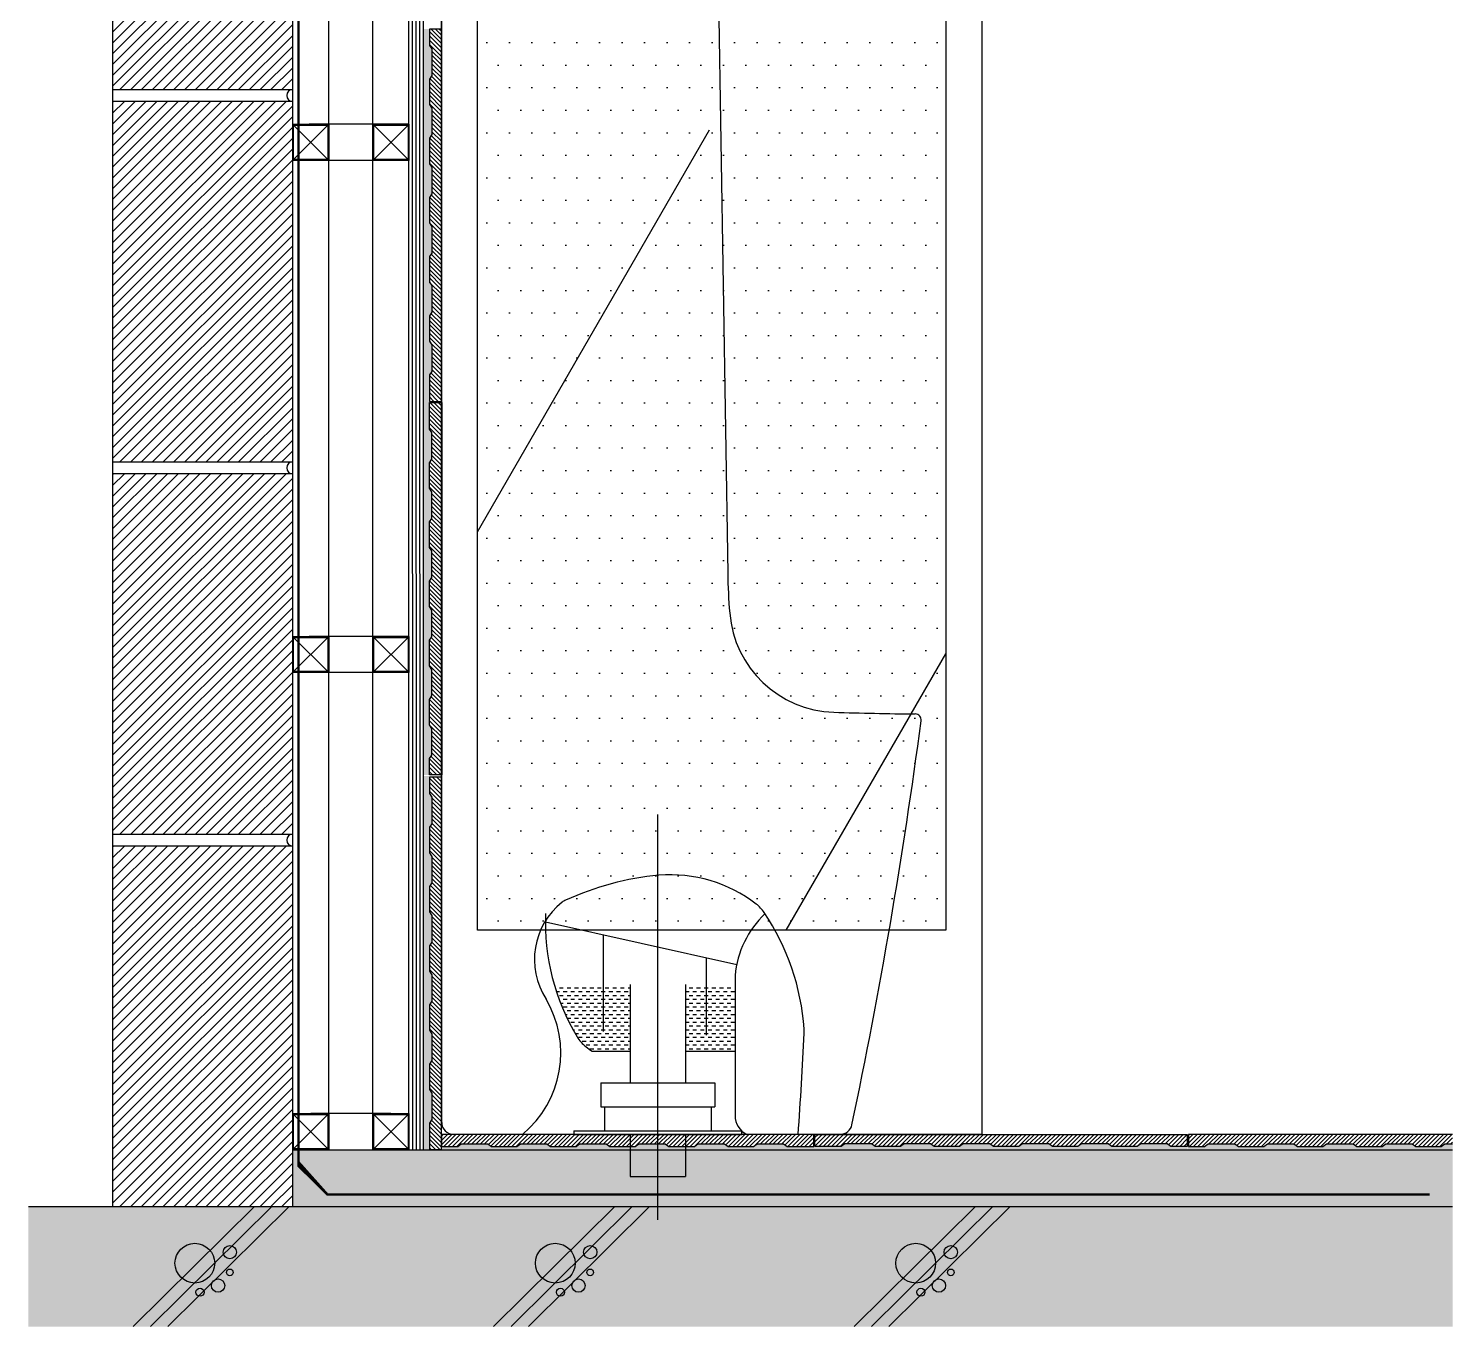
# Model space of a CAD drawing. Header units: millimetres. Extents: x -223175 to 287756, y -120611 to 352956.
# Drawn here: x 280930 to 282116, y 80055 to 81135 of the extents above; entities that cross this region are included whole.
import ezdxf
from ezdxf.lldxf.tags import DXFTag

# ---------------------------------------------------------------- set-up
doc = ezdxf.new("R2010")
doc.units = ezdxf.units.MM
doc.header["$LTSCALE"] = 50
doc.set_wipeout_variables(frame=1)
doc.linetypes.add('DASHED2', pattern=[0.375, 0.25, -0.125])
doc.linetypes.add('HID2', pattern=[1, 0.5, -0.5])
doc.layers.get('DEFPOINTS').update_dxf_attribs({"color": 108})
for name, color, linetype in [('(IN)E-TEXT', 7, 'Continuous'), ('+Detail-hat', 8, 'Continuous'), ('+Detail-line', 7, 'Continuous'), ('-KB_방수', 161, 'Continuous'), ('0-ceiling', 8, 'Continuous'), ('1', 1, 'CENTER'), ('10-HAT-EL', 253, 'Continuous'), ('CONC', 2, 'Continuous'), ('DE-5', 5, 'Continuous'), ('DE-HAT', 253, 'Continuous'), ('DT-6MM합판', 5, 'Continuous'), ('DT-W-PIPE', 1, 'HID2'), ('EL-HAT', 8, 'Continuous'), ('F-옵션가구', 6, 'Continuous'), ('HAT', 8, 'Continuous'), ('I-F-BATH', 6, 'Continuous'), ('I-HAT', 8, 'Continuous'), ('plus-타일hat', 251, 'Continuous')]:
    doc.layers.add(name, color=color, linetype=linetype)
doc.styles.get("Standard").update_dxf_attribs({"font": 'arial.ttf'})
tags = doc.linetypes.add('CENTER', pattern=[50.79999999999998, 31.75, -6.349999999999998, 6.349999999999998, -6.349999999999998]).pattern_tags.tags
tags[10:11] = [DXFTag(74, 4), DXFTag(75, 0), DXFTag(340, '0'), DXFTag(46, 1.0), DXFTag(50, 0.0), DXFTag(44, 0.0), DXFTag(45, 0.0)]
tags[8:9] = [DXFTag(74, 4), DXFTag(75, 0), DXFTag(340, '0'), DXFTag(46, 1.0), DXFTag(50, 0.0), DXFTag(44, 0.0), DXFTag(45, 0.0)]
tags[6:7] = [DXFTag(74, 4), DXFTag(75, 0), DXFTag(340, '0'), DXFTag(46, 1.0), DXFTag(50, 0.0), DXFTag(44, 0.0), DXFTag(45, 0.0)]
tags[4:5] = [DXFTag(74, 4), DXFTag(75, 0), DXFTag(340, '0'), DXFTag(46, 1.0), DXFTag(50, 0.0), DXFTag(44, 0.0), DXFTag(45, 0.0)]
doc.linetypes.add('X_LINE', pattern='A,0.5,-0.2,["X",Standard,S=0.1,R=0,X=-0.1,Y=-0.05],-0.25', length=0.95)
pattern_1 = [(127.5, (-0.01488577685086057, 0.03987977500946727), (-2.890235653519738, -0.09449003716441223), [0, -2.28, 0, -2.55, 0, -2.4375]), (97.50000000000001, (-0.01488577685086057, 0.03987977500946727), (-4.233219097844614, 2.654665057901589), [0, -1.229999999999998, 0, -2.054999999999997, 0, -0.7874999999999992]), (57.50000000000001, (-0.01488577685086057, -1.805120224991697), (-0.008488580305447413, 4.671212792627244), [0, -0.7499999999999991, 0, -2.699999999999997, 0, -3.524999999999997]), (47.50000000000001, (-0.01488577685086057, -1.805120224991697), (-1.316513347401373, 4.509189906858439), [0, -0.3749999999999996, 0, -1.769999999999998, 0, -2.024999999999997])]

# ---------------------------------------------------------------- blocks, each defined once
blk = doc.blocks.new('G$C2E011655')
at = {"layer": 'I-HAT'}
h = blk.add_hatch(dxfattribs=at)
h.set_pattern_fill('ANSI31', color=256, scale=2, angle=180, style=0)
h.set_pattern_definition([(225, (-40472.4652774836, -23691.86601923629), (4.490128060534576, -4.490128060534578), [])])
h.paths.add_polyline_path([(0, 1229.963979454362), (-150, 1229.963979454362), (-150, 929.9729845907714), (0, 929.9729845907714)])
h = blk.add_hatch(dxfattribs=at)
h.set_pattern_fill('ANSI31', color=256, scale=2, angle=180, style=0)
h.set_pattern_definition([(225, (-40472.4652774836, -24001.85701409989), (4.490128060534576, -4.490128060534578), [])])
h.paths.add_polyline_path([(0, 919.9729845907714), (-150, 919.9729845907714), (-150, 619.9819897271809), (0, 619.9819897271809)])
h = blk.add_hatch(dxfattribs=at)
h.set_pattern_fill('ANSI31', color=256, scale=2, angle=180, style=0)
h.set_pattern_definition([(225, (-40472.4652774836, -24311.84800896348), (4.490128060534576, -4.490128060534578), [])])
h.paths.add_polyline_path([(0, 609.9819897271809), (-150, 609.9819897271809), (-150, 309.9909948635905), (0, 309.9909948635905)])
h = blk.add_hatch(dxfattribs=at)
h.set_pattern_fill('ANSI31', color=256, scale=2, angle=180, style=0)
h.set_pattern_definition([(225, (-40472.4652774836, -24621.83900382707), (4.490128060534576, -4.490128060534578), [])])
h.paths.add_polyline_path([(0, 299.9909948635905), (-150, 299.9909948635905), (-150, 0), (0, 0)])
at = {"layer": '+Detail-line', "color": 252}
for points in [[(3.259629011154175e-09, 172.0804132081976, -0.001439631665141504), (3.259629011154175e-09, 172.0084314377018)], [(1.396983861923218e-09, 63.26257862139028, -0.001439631665141504), (1.396983861923218e-09, 63.19059685089451)]]:
    blk.add_lwpolyline(points, format="xyb", dxfattribs=at)
at = {"color": 3}
for points in [[(-150, 929.9729845907714), (0, 929.9729845907714), (0, 1229.963979454362), (-150, 1229.963979454362)], [(-150, 619.9819897271809), (0, 619.9819897271809), (0, 919.9729845907714), (-150, 919.9729845907714)], [(-150, 309.9909948635905), (0, 309.9909948635905), (0, 609.9819897271809), (-150, 609.9819897271809)], [(-150, 0), (0, 0), (0, 299.9909948635905), (-150, 299.9909948635905)]]:
    blk.add_lwpolyline(points, close=True, dxfattribs=at)
at = {"layer": 'DEFPOINTS'}
blk.add_lwpolyline([(-150, -3.92901711165905e-10), (2.328306436538696e-10, -3.92901711165905e-10), (2.328306436538696e-10, 3089.909948635905), (-150, 3089.909948635905)], close=True, dxfattribs=at)
at = {"layer": 'plus-타일hat', "color": 8}
for centre in [(0, 924.9729845907714), (0, 614.9819897271809), (0, 304.9909948635905)]:
    blk.add_arc(centre, 5, 90, 270, dxfattribs=at)
blk = doc.blocks.new('G$CFCE55A33')
at = {"layer": 'I-F-BATH', "color": 252}
blk.add_line((154.8702654177905, -38.83080862238421), (200.8702654177905, -38.83080862238421), dxfattribs=at)
at = {"color": 252}
blk.add_wipeout([(-2.129734582235315, 6.169191377619313), (-2.129734582235315, 1013.1691913776195), (-2.129734582235315, 1013.1691913776195), (-2.123814767520088, 1013.3575629362073), (-2.1060786861787193, 1013.5451910783123), (-2.07659633442141, 1013.7313353213766), (-2.0354840656212048, 1013.915261039114), (-1.9829041311207902, 1014.0962423607442), (-1.9190640399000785, 1014.2735650356734), (-1.8442157396333698, 1014.4465292523147), (-1.7586546223669046, 1014.6144523999245), (-1.6627183587413725, 1014.7766717625562), (-1.5567855653601157, 1014.932547134497), (-1.4412743105626618, 1015.0814633468655), (-1.3166404644995282, 1015.2228326954056), (-1.183375900021403, 1015.3560972598838), (-1.042006551481336, 1015.4807311059468), (-0.8930903391126606, 1015.5962423607442), (-0.7372149671722639, 1015.7021751541255), (-0.5749956045404758, 1015.7981114177511), (-0.4070724569305497, 1015.8836725350176), (-0.23410824028930222, 1015.9585208352843), (-0.05678556536012991, 1016.022360926505), (0.12419575627009749, 1016.0749408610053), (0.30812147400747847, 1016.1160531298054), (0.49426571707175526, 1016.1455354815629), (0.6818938591767392, 1016.163271562904), (0.8702654177646565, 1016.1691913776193), (187.87026541776464, 1016.1691913776193), (187.87026541776464, 1016.1691913776193), (190.3818861989372, 1016.0902605147502), (192.88359476033685, 1015.8537794301986), (195.3655180011936, 1015.4606814067669), (197.8178609043589, 1014.9125178227647), (200.23094519276248, 1014.2114520294255), (202.59524752515182, 1013.3602508131495), (204.90143708036754, 1012.3622734762602), (207.14041238183336, 1011.2214585793739), (209.30333721692455, 1009.9423083977), (211.38167550946355, 1008.5298711526174), (213.36722500771225, 1006.9897210886508), (215.25214965491216, 1005.3279364744761), (217.02901051462118, 1003.551075614767), (218.6907951287963, 1001.666150967567), (220.23094519276253, 999.6806014693183), (221.64338243784528, 997.6022631767793), (222.9225326195193, 995.4393383416881), (224.06334751640543, 993.2003630402222), (225.0613248532947, 990.8941734850067), (225.9125260695708, 988.5298711526171), (226.61359186290986, 986.1167868642136), (227.16175544691225, 983.6644439610483), (227.5548534703438, 981.1825207201915), (227.79133455489546, 978.6808121587918), (227.8702654177647, 976.1691913776193), (237.7101239764898, 430.2086986321111), (237.7101239764898, 430.20869863211124), (238.3576722593952, 424.5487286205964), (239.36201309716847, 418.941066113676), (240.71912235902295, 413.40817954685315), (242.42356246345616, 407.97223774801614), (244.4685041652147, 402.6550211127503), (246.84575391829333, 397.4778343359933), (249.54578670532766, 392.4614210497018), (252.5577842018452, 387.6258807085494), (255.86967812245922, 382.9905880566728), (259.4681985753285, 378.57411549814583), (263.33892723113985, 374.39415868221806), (267.4663550935786, 370.4674656014814), (271.8339446398165, 366.80976948704904), (276.424196082036, 363.4357257696172), (281.21871748449826, 360.3588533589909), (286.19829845521417, 357.5914804773529), (291.34298711695584, 355.14469526330413), (296.63217004920483, 353.0283013445958), (302.04465488073157, 351.25077855755956), (307.55875520187806, 349.81924897062333), (313.1523774563234, 348.7394483480482), (318.8031094641805, 348.01570316822256), (324.48831022173175, 347.65091328859535), (392.22428640190975, 346.2194254158102), (392.22428640190975, 346.2194254158102), (392.5362100136844, 346.2031733496964), (392.8465326150809, 346.16767190890744), (393.15406743569395, 346.11305686202445), (393.45763836646154, 346.0395370740189), (393.7560844574728, 345.94739370748835), (394.0482643578023, 345.83697914740185), (394.33306068039127, 345.7087156534715), (394.609384275286, 345.56309374529826), (394.8761783948848, 345.40067032647266), (395.13242273527203, 345.2220665548016), (395.3771373381774, 345.0279654668078), (395.60938633864254, 344.81910936558404), (395.8282815440606, 344.596296981995), (396.032985830901, 344.3603804200824), (396.2227163461319, 344.11226189835213), (396.39674750109367, 343.8528902994092), (396.55441374637604, 343.5832575411357), (396.69511211708743, 343.30439478328753), (396.8183045387797, 343.01736848401663), (396.9235198852138, 342.7232763214039), (397.0103557800921, 342.4232429955945), (397.07848013587204, 342.11841592759515), (397.12763242377184, 341.8099608711773), (397.15762467011405, 341.49905745467163), (397.168342175195, 341.18689466970136), (397.1597439519329, 340.8746663241076), (397.1318628826153, 340.5635664764553), (339.53666452213884, 4.127747600430098), (339.53666452213884, 4.127747600430098), (339.41726306658046, 3.5411145582498875), (339.26145935474267, 2.963083212088918), (339.06986161789587, 2.395910098302352), (338.84321782111437, 1.84180936454743), (338.5824127433476, 1.302944126127045), (338.2884645233926, 0.7814180215527813), (337.9625206852537, 0.2792670002987734), (337.6058536584027, -0.20154862520064398), (337.2198558104304, -0.6591518322782122), (336.806034011479, -1.091756215612122), (336.3660037516777, -1.4976729610496022), (335.90148283454215, -1.8753174384492013), (335.414284670961, -2.223215387811308), (334.9063111999482, -2.5400086745367503), (334.3795454637942, -2.8244605913542387), (333.8360438666062, -3.0754606862170704), (333.27792814645477, -3.292029097318334), (332.70737709246845, -3.4733203783061413), (332.1266180392101, -3.618626798761852), (331.5379181715411, -3.7273811070605802), (330.94357567391523, -3.799158744824979), (330.34591075865734, -3.833679504328643), (329.7472566082466, -3.8308086223808004), (7.870265417764685, -3.8308086223808004), (7.870265417764685, -3.8308086223808004), (7.242360222471575, -3.8110759066634614), (6.616933082121605, -3.751955635525576), (5.996452271907415, -3.653681129667632), (5.383366546116136, -3.516640233666976), (4.780095474015255, -3.3413737853321095), (4.189019890917905, -3.1285734812631176), (3.6124725021139454, -2.879079147040841), (3.052728676747577, -2.5938754228193375), (2.5119974679746946, -2.274087877400916), (1.9924128948399016, -1.920978566130259), (1.4960255202777688, -1.5359410501386037), (1.0247943584778056, -1.1204948965948915), (0.5805791435505796, -0.6762796816676655), (0.16513299000686743, -0.2050485198676597), (-0.21990452598481625, 0.29133885469445886), (-0.5730138372554308, 0.8109234278292661), (-0.8928013826738805, 1.3516546366021203), (-1.178005106895526, 1.911398461968588), (-1.4274994411178454, 2.487945850772576), (-1.6402997451868515, 3.079021433869798), (-1.8155661935216614, 3.682292505970736), (-1.9526070895222034, 4.295378231762129), (-2.0508815953800763, 4.915859041976319), (-2.1100018665180187, 5.5412861823260755)], dxfattribs=at)
at = {"layer": 'I-F-BATH'}
h = blk.add_hatch(dxfattribs=at)
h.set_pattern_fill('DASH', color=252, angle=180, style=0)
h.set_pattern_definition([(0, (-284926.9414528812, -81359.7758748536), (3.175, 3.175), [3.175, -3.175])])
h.paths.add_polyline_path([(154.8702654177905, 120.9135704595537), (154.8702654177905, 65.45487161469646), (123.2620519745979, 65.45487161469646, -0.03847609939429905), (118.0633485126891, 69.10015330396709, -0.0936329633671194), (110.6339033130207, 77.39865761538385, -0.06523805785712113), (91.55592961929506, 120.9135704595537)])
h.paths.add_polyline_path([(200.8702654177905, 120.9135704595537), (242.1921517702867, 120.9135704595537), (242.1921517702867, 65.45487161469646), (200.8702654177905, 65.45487161469646)])
for p, q in [((-2.129734582209494, 979.1691913776158), (-2.129734582209494, 1013.169191377616)), ((154.8702654177905, 1016.169191377616), (0.870265417790506, 1016.169191377616)), ((157.8702654177905, 1013.169191377616), (157.8702654177905, 981.1691913776158)), ((187.8702654177905, 1016.169191377616), (160.8702654177905, 1016.169191377616)), ((-2.129734582209494, 6.169191377615789), (-2.129734582209494, 973.1691913776158)), ((152.8702654177905, 976.1691913776158), (0.870265417790506, 976.1691913776158)), ((227.8702654177905, 976.1691913776158), (236.0835637805867, 463.2856028086098)), ((84.29233342845691, 173.231352112809), (243.5848539044964, 137.7284700759919)), ((132.5782626750297, 81.92172611676506), (132.5782626750297, 162.469455415121)), ((218.3704506466747, 78.75499947584467), (218.3704506466747, 143.348219087522)), ((154.8702654177905, 120.9135704595537), (154.8702654177905, 39.16919137761579)), ((200.8702654177905, 120.9135704595537), (200.8702654177905, 39.16919137761579)), ((123.2620519745979, 65.45487161469646), (154.8702654177905, 65.45487161469646)), ((200.8702654177905, 65.45487161469646), (242.1921517701703, 65.45487161469646)), ((130.3702654177905, 39.16919137761579), (130.3702654177905, 19.16919137761579)), ((130.3702654177905, 39.16919137761579), (225.3702654177905, 39.16919137761579)), ((225.3702654177905, 39.16919137761579), (225.3702654177905, 19.16919137761579)), ((130.3702654177905, 19.16919137761579), (225.3702654177905, 19.16919137761579)), ((133.3702654177905, 19.16919137761579), (133.3702654177905, -0.830808622384211)), ((222.3702654177905, 19.16919137761579), (222.3702654177905, -0.830808622384211)), ((329.7472566082724, -3.830808622384211), (7.870265417790506, -3.830808622384211)), ((107.8702654177905, -0.830808622384211), (247.8702654177905, -0.830808622384211)), ((107.8702654177905, -0.830808622384211), (107.8702654177905, -3.830808622384211)), ((107.8702654177905, -3.830808622384211), (247.8702654177905, -3.830808622384211)), ((247.8702654177905, -3.830808622384211), (247.8702654177905, -0.830808622384211))]:
    blk.add_line(p, q, dxfattribs=at)
at = {"layer": 'I-F-BATH', "color": 1}
blk.add_line((177.8702654177905, -75.06128017720766), (177.8702654177905, 262.3935758254665), dxfattribs=at)
at = {"layer": 'I-F-BATH', "color": 252}
for p, q in [((154.8702654177905, -3.830808622384211), (154.8702654177905, -38.83080862238421)), ((200.8702654177905, -3.830808622384211), (200.8702654177905, -38.83080862238421))]:
    blk.add_line(p, q, dxfattribs=at)
at = {"layer": 'I-F-BATH'}
blk.add_lwpolyline([(267.0745107168914, 179.8679040750721, 0.1823837032639835), (242.1921517702867, 128.3695247705618), (242.1921517702867, 11.83510066106101, 0.2866283906491472), (251.976589115744, -3.830808622384211)], format="xyb", dxfattribs=at)
at = {"layer": 'I-F-BATH', "color": 252}
for radius in [10.12466086893619, 6.5]:
    blk.add_circle((67.8702654177905, 946.1691913776158), radius, dxfattribs=at)
at = {"layer": 'I-F-BATH'}
for centre, radius, start, end in [((0.870265417790506, 1013.169191377616), 3, 90, 180), ((154.8702654177905, 1013.169191377616), 3, 0, 90), ((160.8702654177905, 1013.169191377616), 3, 90, 180), ((187.8702654177905, 976.1691913776158), 40, 0, 90), ((0.870265417790506, 979.1691913776158), 3, 180, 270), ((0.870265417790506, 973.1691913776158), 3, 90, 180), ((152.8702654177905, 981.1691913776158), 5, 270, 0), ((736.0194643631694, 471.2915573863138), 500, 180.9174540224388, 184.713062154887), ((327.405805245915, 437.6036132079607), 90, 184.7130621548935, 268.1423395352861), ((421.7381443596096, 3346.074243934272), 3000, 268.1423395352803, 269.4363177410156), ((392.1750966386753, 341.2196673849248), 5, 352.4598923490572, 89.4363177410474), ((-4062.27776615374, 930.8320143188175), 4498.305356471549, 348.1107739022088, 352.4598923490122), ((201.3802015919355, -27.38216806782293), 240.412272668345, 95.38178130856548, 114.652728344471), ((187.8259763375972, 94.04770467829076), 118.2651492626724, 52.51849239822946, 94.36174778461978), ((113.6135876748594, 163.8515788781515), 30, 114.6527283442937, 121.074858176105), ((136.067501411133, 141.8348452132195), 60.95680264440217, 128.4905582726331, 212.7709361830797), ((267.1395329499501, 171.9540267118136), 182.851661006972, 177.4870103477593, 211.1389414667004), ((241.5357909952872, 164.0904943414207), 30, 33.93203367074862, 52.51849239828393), ((101.8010356370942, 70.07919122476596), 198.4159344263863, 4.017415952597191, 33.93203367065628), ((8.993113697564695, 64.01655054540606), 88.0779504884995, 309.6182314584215, 30.5910559609749), ((269.8031385301729, 81.87836035632063), 30, 357.2297225221456, 4.017415952576217), ((136.3113779569394, 92.91211293358356), 30, 211.1389414666824, 232.5356522214342), ((-3668.141994978243, 272.4283418671985), 3972.552621078971, 356.0098968364849, 357.2297225221618), ((144.3130002668477, 101.0062903939688), 41.31641079789369, 230.5553624928661, 239.369087327434), ((7.870265417790506, 6.169191377615789), 10, 180, 270), ((329.7472566082724, 6.169191377615789), 10, 270, 348.2205836741232)]:
    blk.add_arc(centre, radius, start, end, dxfattribs=at)
blk = doc.blocks.new('G$CBD8CA2D6')
at = {"layer": 'EL-HAT'}
h = blk.add_hatch(dxfattribs=at)
h.set_pattern_fill('AR-RROOF', color=251, scale=30, angle=120, style=0)
h.set_pattern_definition([(59.99999999999999, (46772.90750446863, -13082.55605970326), (178.2886423162581, 1832.804986904233), [11430, -1524, 3810, -761.9999999999999]), (59.99999999999999, (46949.68182562653, -12014.3739539839), (-1258.682105719377, -153.181357683742), [2286, -251.46, 4571.999999999999, -571.4999999999998]), (59.99999999999999, (46402.48285043734, -12428.75038086137), (1539.059390351893, 3686.809059955461), [6096, -1066.8, 3048, -761.9999999999999])])
h.paths.add_polyline_path([(30, 1150), (30, 170), (420, 170), (420, 1150)])
h = blk.add_hatch(dxfattribs=at)
h.set_pattern_fill('DOTS', color=251, scale=300, style=0)
h.set_pattern_definition([(0, (-282181.6913047092, -80351.43797917396), (9.375, 18.75), [0, -18.75])])
h.paths.add_polyline_path([(30, 1150), (30, 170), (420, 170), (420, 1150)])
at = {"layer": 'EL-HAT', "color": 5}
blk.add_lwpolyline([(0, 1180), (450, 1180), (450, 0), (0, 0), (0, 1180)], dxfattribs=at)
blk.add_lwpolyline([(30, 1150), (420, 1150), (420, 170), (30, 170)], close=True, dxfattribs=at)

msp = doc.modelspace()

# ---------------------------------------------------------------- hatches: boundary and pattern name
at = {"layer": '+Detail-hat'}
h = msp.add_hatch(dxfattribs=at)
h.set_pattern_fill('AR-SAND', color=256, scale=1.5, angle=90.00000000000001, style=0)
h.set_pattern_definition(pattern_1)
h.paths.add_polyline_path([(281264.1725875542, 81043.94274143253), (281264.1725875542, 81022.7771154403), (281266.1725875542, 81019.77824895976), (281266.1725875542, 80997.67210622069), (281264.1725875542, 80994.67323974015), (281264.1725875542, 80973.50761374792), (281266.1725875542, 80970.50874726738), (281266.1725875542, 80948.40260452831), (281264.1725875542, 80945.40373804777), (281264.1725875542, 80924.23811205554), (281266.1725875542, 80921.239245575), (281266.1725875542, 80899.13310283593), (281264.1725875542, 80896.13423635538), (281264.1725875542, 80874.96861036315), (281266.1725875542, 80871.96974388261), (281266.1725875542, 80849.86360114354), (281264.1725875542, 80846.864734663), (281264.1725875542, 80823.88958793636), (281258.9586483535, 80823.88958703565), (281258.9586483535, 81134.85039569602), (281264.1725875542, 81134.85039659672), (281264.1725875542, 81121.31611882483), (281266.1725875542, 81118.31725234429), (281266.1725875542, 81096.21110960546), (281264.1725875542, 81093.21224312492), (281264.1725875542, 81072.04661713268), (281266.1725875542, 81069.04775065214), (281266.1725875542, 81046.94160791308)])
h = msp.add_hatch(dxfattribs=at)
h.set_pattern_fill('AR-SAND', color=256, scale=1.5, angle=90.00000000000001, style=0)
h.set_pattern_definition(pattern_1)
h.paths.add_polyline_path([(281264.1725875542, 80604.75805173554), (281264.1725875542, 80625.92367772777), (281266.1725875542, 80628.92254420831), (281266.1725875542, 80651.02868694738), (281264.1725875542, 80654.02755342792), (281264.1725875542, 80675.19317942015), (281266.1725875542, 80678.1920459007), (281266.1725875542, 80700.29818863976), (281264.1725875542, 80703.2970551203), (281264.1725875542, 80724.46268111253), (281266.1725875542, 80727.46154759308), (281266.1725875542, 80749.56769033214), (281264.1725875542, 80752.56655681269), (281264.1725875542, 80773.73218280492), (281266.1725875542, 80776.73104928546), (281266.1725875542, 80798.83719202453), (281264.1725875542, 80801.83605850507), (281264.1725875542, 80824.81120523172), (281258.9586483535, 80824.81120613242), (281258.9586483535, 80513.85039747205), (281264.1725875542, 80513.85039657135), (281264.1725875542, 80527.38467434324), (281266.1725875542, 80530.38354082378), (281266.1725875542, 80552.48968356261), (281264.1725875542, 80555.48855004316), (281264.1725875542, 80576.65417603539), (281266.1725875542, 80579.65304251593), (281266.1725875542, 80601.759185255)])
h = msp.add_hatch(dxfattribs=at)
h.set_pattern_fill('AR-SAND', color=256, scale=1.5, angle=90.00000000000001, style=0)
h.set_pattern_definition(pattern_1)
h.paths.add_polyline_path([(281264.1725875542, 80420.94274140715), (281264.1725875542, 80399.77711541492), (281266.1725875542, 80396.77824893438), (281266.1725875542, 80374.67210619531), (281264.1725875542, 80371.67323971477), (281264.1725875542, 80350.50761372254), (281266.1725875542, 80347.508747242), (281266.1725875542, 80325.40260450293), (281264.1725875542, 80322.40373802239), (281264.1725875542, 80301.23811203016), (281266.1725875542, 80298.23924554962), (281266.1725875542, 80276.13310281055), (281264.1725875542, 80273.13423633), (281264.1725875542, 80251.96861033778), (281266.1725875542, 80248.96974385723), (281266.1725875542, 80226.86360111817), (281264.1725875542, 80223.86473463762), (281264.0378413972, 80201.84062593298), (281258.8911614924, 80201.84062680908), (281259.0259076494, 80512.81782811336), (281264.1725875542, 80512.81782723726), (281264.1725875542, 80498.31611879946), (281266.1725875542, 80495.31725231891), (281266.1725875542, 80473.21110958008), (281264.1725875542, 80470.21224309954), (281264.1725875542, 80449.0466171073), (281266.1725875542, 80446.04775062676), (281266.1725875542, 80423.9416078877)])
h = msp.add_hatch(dxfattribs=at)
h.set_pattern_fill('AR-SAND', color=256, scale=1.5, angle=90.00000000000001, style=0)
h.set_pattern_definition(pattern_1)
h.paths.add_polyline_path([(281895.2051569133, 80201.81763240996), (281895.2051569133, 80204.56966685347), (281909.7068653511, 80204.56966685347), (281912.7057318317, 80206.56966685347), (281934.8118745705, 80206.56966685347), (281937.810741051, 80204.56966685347), (281958.9763670433, 80204.56966685347), (281961.9752335238, 80206.56966685347), (281984.0813762629, 80206.56966685347), (281987.0802427434, 80204.56966685347), (282008.2458687357, 80204.56966685347), (282011.2447352162, 80206.56966685347), (282033.3508779553, 80206.56966685347), (282036.3497444358, 80204.56966685347), (282057.515370428, 80204.56966685347), (282060.5142369086, 80206.56966685347), (282082.6203796476, 80206.56966685347), (282085.6192461282, 80204.56966685347), (282106.7848721204, 80204.56966685347), (282109.783738601, 80206.56966685347), (282116.1460467169, 80206.56966685347), (282116.1460467169, 80201.81763240996)])
at = {"layer": 'DE-HAT'}
h = msp.add_hatch(dxfattribs=at)
h.set_pattern_fill('ANSI31', color=256, scale=20, angle=7.016709298534877e-15, style=0)
h.set_pattern_definition([(44.99999999999994, (278587.1778873553, 83831.45084551413), (-1.767766952966368, 1.76776695296637), [])])
h.paths.add_polyline_path([(281896.1725875792, 80204.56966685347), (281909.7068653511, 80204.56966685347), (281912.7057318317, 80206.56966685347), (281934.8118745705, 80206.56966685347), (281937.810741051, 80204.56966685347), (281958.9763670433, 80204.56966685347), (281961.9752335238, 80206.56966685347), (281984.0813762629, 80206.56966685347), (281987.0802427434, 80204.56966685347), (282008.2458687357, 80204.56966685347), (282011.2447352162, 80206.56966685347), (282033.3508779553, 80206.56966685347), (282036.3497444358, 80204.56966685347), (282057.515370428, 80204.56966685347), (282060.5142369086, 80206.56966685347), (282082.6203796476, 80206.56966685347), (282085.6192461282, 80204.56966685347), (282106.7848721204, 80204.56966685347), (282109.783738601, 80206.56966685347), (282116.1460467169, 80206.56966685347), (282116.1460467169, 80214.56966685347), (281896.1725875792, 80214.56966685347)])

# ---------------------------------------------------------------- linework, layer by layer
at = {"layer": '+Detail-line', "color": 4}
msp.add_lwpolyline([(282116.1460467169, 80214.56966685347), (281896.1725875792, 80214.56966685347), (281896.1725875792, 80204.56966685347), (281909.7068653511, 80204.56966685347), (281912.7057318317, 80206.56966685347), (281934.8118745705, 80206.56966685347), (281937.810741051, 80204.56966685347), (281958.9763670433, 80204.56966685347), (281961.9752335238, 80206.56966685347), (281984.0813762629, 80206.56966685347), (281987.0802427434, 80204.56966685347), (282008.2458687357, 80204.56966685347), (282011.2447352162, 80206.56966685347), (282033.3508779553, 80206.56966685347), (282036.3497444358, 80204.56966685347), (282057.515370428, 80204.56966685347), (282060.5142369086, 80206.56966685347), (282082.6203796476, 80206.56966685347), (282085.6192461282, 80204.56966685347), (282106.7848721204, 80204.56966685347), (282109.783738601, 80206.56966685347), (282116.1460467169, 80206.56966685347)], dxfattribs=at)
at = {"layer": '1', "color": 8}
for p, q in [((281017.5032259625, 80054.56882735895), (281118.5011226753, 80154.36872153223)), ((281031.9655756763, 80054.56882735895), (281132.963472389, 80154.36872153223)), ((281046.4279253891, 80054.56882735895), (281147.4258221028, 80154.36872153223))]:
    msp.add_line(p, q, dxfattribs=at)
for centre, radius in [((281068.8523704879, 80107.32315466083), 16.5542181675677), ((281097.9755307244, 80116.51594655619), 5.518072722520103), ((281369.0060118668, 80107.32315466081), 16.5542181675677), ((281398.1291721034, 80116.51594655617), 5.518072722520103), ((281669.1596532458, 80107.32315466081), 16.5542181675677), ((281698.2828134823, 80116.51594655617), 5.518072722520103), ((281088.1656128279, 80088.6311292379), 5.518072722523799), ((281097.9755307244, 80099.66249212119), 2.757832840394166), ((281388.3192542068, 80088.6311292379), 5.518072722523799), ((281398.1291721034, 80099.66249212118), 2.757832840394166), ((281688.4728955858, 80088.6311292379), 5.518072722523799), ((281698.2828134823, 80099.66249212118), 2.757832840394166), ((281073.1442156615, 80083.11546355739), 3.372137946812998), ((281373.2978570404, 80083.11546355738), 3.372137946812998), ((281673.4514984194, 80083.11546355738), 3.372137946812998)]:
    msp.add_circle(centre, radius, dxfattribs=at)
at = {"layer": 'DE-5', "linetype": 'Continuous', "ltscale": 0.3}
for p, q in [((281151.1096070345, 81026.36587078295), (281179.5092233929, 81054.76587078294)), ((281179.5092233929, 81026.36587078295), (281151.1096070345, 81054.76587078294)), ((281247.1729306984, 81055.56587078291), (281164.1725881605, 81055.56587078302)), ((281217.9730461418, 81026.36587078295), (281246.3726625001, 81054.76587078294)), ((281246.3726625001, 81026.36587078295), (281217.9730461418, 81054.76587078294)), ((281247.1729193423, 81025.56587078291), (281164.1725881594, 81025.56587078304)), ((281151.1096070345, 80599.9821717552), (281179.5092233929, 80628.38217175519)), ((281179.5092233929, 80599.9821717552), (281151.1096070345, 80628.38217175519)), ((281247.1729306984, 80629.18217175516), (281164.1725881605, 80629.18217175527)), ((281217.9730461418, 80599.9821717552), (281246.3726625001, 80628.38217175519)), ((281246.3726625001, 80599.9821717552), (281217.9730461418, 80628.38217175519)), ((281247.1729193423, 80599.18217175516), (281164.1725881594, 80599.1821717553)), ((281151.1096070348, 80202.61763240983), (281179.5092233931, 80231.01763240983)), ((281179.5092233931, 80202.61763240983), (281151.1096070348, 80231.01763240983)), ((281217.9730461418, 80202.61763240983), (281246.3726625001, 80231.01763240983)), ((281246.3726625001, 80202.61763240983), (281217.9730461418, 80231.01763240983))]:
    msp.add_line(p, q, dxfattribs=at)
for points in [[(281247.1726021305, 80201.81763240983), (281247.1730461417, 81382.64141934439), (281164.1725895168, 81382.64142426499)], [(281180.309223393, 80201.81763240983), (281180.309223393, 81352.64141752462), (281150.3096070347, 81352.64141932935)], [(281217.1730461417, 80201.81763240983), (281217.1730461417, 81352.64141752462), (281164.1717652713, 81352.64142071309)], [(281232.1728543209, 80231.81763240983), (281165.3094152139, 80231.81763240983)]]:
    msp.add_lwpolyline(points, dxfattribs=at)
at = {"layer": 'DT-6MM합판', "color": 8, "linetype": 'Continuous', "ltscale": 0.3}
for p, q in [((281250.3400728289, 80201.81763240983), (281250.1747154301, 81382.64184235861)), ((281253.3400728583, 80201.81763240983), (281253.1747154003, 81382.64226537281)), ((281256.3400728877, 80201.81763240983), (281256.1747153704, 81382.64268838702))]:
    msp.add_line(p, q, dxfattribs=at)
at = {"layer": 'DT-6MM합판', "linetype": 'Continuous', "ltscale": 0.3}
for points in [[(281259.1725871175, 80201.81763240983), (281259.1730235224, 81394.6414193444), (281150.3096070347, 81394.54233216128)], [(281247.1570560441, 80204.56966685333), (281247.1747154599, 81382.64141934442), (281164.1941252765, 81382.64141934452)]]:
    msp.add_lwpolyline(points, dxfattribs=at)
at = {"layer": 'DT-W-PIPE', "color": 4, "linetype": 'Continuous', "ltscale": 0.3}
for points in [[(281150.3096070345, 81055.56587078294), (281180.3092233928, 81055.56587078294), (281180.3092233928, 81025.56587078294), (281150.3096070345, 81025.56587078294)], [(281151.1096070345, 81054.76587078294), (281179.5092233929, 81054.76587078294), (281179.5092233929, 81026.36587078295), (281151.1096070345, 81026.36587078295)], [(281217.1730461417, 81055.56587078294), (281247.1726625001, 81055.56587078294), (281247.1726625001, 81025.56587078294), (281217.1730461417, 81025.56587078294)], [(281217.9730461418, 81054.76587078294), (281246.3726625001, 81054.76587078294), (281246.3726625001, 81026.36587078295), (281217.9730461418, 81026.36587078295)], [(281150.3096070345, 80629.1821717552), (281180.3092233928, 80629.1821717552), (281180.3092233928, 80599.1821717552), (281150.3096070345, 80599.1821717552)], [(281151.1096070345, 80628.38217175519), (281179.5092233929, 80628.38217175519), (281179.5092233929, 80599.9821717552), (281151.1096070345, 80599.9821717552)], [(281217.1730461417, 80629.1821717552), (281247.1726625001, 80629.1821717552), (281247.1726625001, 80599.1821717552), (281217.1730461417, 80599.1821717552)], [(281217.9730461418, 80628.38217175519), (281246.3726625001, 80628.38217175519), (281246.3726625001, 80599.9821717552), (281217.9730461418, 80599.9821717552)], [(281150.3096070347, 80231.81763240983), (281180.309223393, 80231.81763240983), (281180.309223393, 80201.81763240983), (281150.3096070347, 80201.81763240983)], [(281151.1096070348, 80231.01763240983), (281179.5092233931, 80231.01763240983), (281179.5092233931, 80202.61763240983), (281151.1096070348, 80202.61763240983)], [(281217.1730461417, 80231.81763240983), (281247.1726625001, 80231.81763240983), (281247.1726625001, 80201.81763240983), (281217.1730461417, 80201.81763240983)], [(281217.9730461418, 80231.01763240983), (281246.3726625001, 80231.01763240983), (281246.3726625001, 80202.61763240983), (281217.9730461418, 80202.61763240983)]]:
    msp.add_lwpolyline(points, close=True, dxfattribs=at)

# ---------------------------------------------------------------- block references
at = {"color": 0}
msp.add_blockref('G$CFCE55A33', (281276.516431578, 80218.40047547546), dxfattribs=at)
at = {"layer": '0-ceiling', "color": 0}
msp.add_blockref('G$C2E011655', (281150.3096070345, 80154.57835270691), dxfattribs=at)

# ---------------------------------------------------------------- next in the draw order: hatches: boundary and pattern name
at = {"layer": '+Detail-hat'}
h = msp.add_hatch(dxfattribs=at)
h.set_pattern_fill('AR-SAND', color=256, scale=1.5, angle=90.00000000000001, style=0)
h.set_pattern_definition(pattern_1)
h.paths.add_polyline_path([(281274.1725875539, 80204.56966685347), (281287.7068653257, 80204.56966685347), (281290.7057318063, 80206.56966685347), (281312.8118745454, 80206.56966685347), (281315.8107410259, 80204.56966685347), (281336.9763670181, 80204.56966685347), (281339.9752334987, 80206.56966685347), (281362.0813762377, 80206.56966685347), (281365.0802427183, 80204.56966685347), (281386.2458687105, 80204.56966685347), (281389.2447351911, 80206.56966685347), (281411.3508779301, 80206.56966685347), (281414.3497444107, 80204.56966685347), (281435.5153704029, 80204.56966685347), (281438.5142368834, 80206.56966685347), (281460.6203796225, 80206.56966685347), (281463.619246103, 80204.56966685347), (281484.7848720953, 80204.56966685347), (281487.7837385758, 80206.56966685347), (281509.8898813149, 80206.56966685347), (281512.8887477954, 80204.56966685347), (281534.0543737877, 80204.56966685347), (281537.0532402682, 80206.56966685347), (281559.159383007, 80206.56966685347), (281562.1582494876, 80204.56966685347), (281584.1725875665, 80204.56966685347), (281584.1725875665, 80201.81763240996), (281274.1725875539, 80201.81763240996)])
h = msp.add_hatch(dxfattribs=at)
h.set_pattern_fill('AR-SAND', color=256, scale=1.5, angle=90.00000000000001, style=0)
h.set_pattern_definition(pattern_1)
h.paths.add_polyline_path([(281804.264932415, 80204.56966685347), (281783.0993064228, 80204.56966685347), (281780.1004399423, 80206.56966685347), (281757.9942972032, 80206.56966685347), (281754.9954307227, 80204.56966685347), (281733.8298047304, 80204.56966685347), (281730.8309382499, 80206.56966685347), (281708.7247955108, 80206.56966685347), (281705.7259290303, 80204.56966685347), (281684.560303038, 80204.56966685347), (281681.5614365575, 80206.56966685347), (281659.4552938184, 80206.56966685347), (281656.4564273379, 80204.56966685347), (281635.2908013457, 80204.56966685347), (281632.2919348651, 80206.56966685347), (281610.1857921261, 80206.56966685347), (281607.1869256455, 80204.56966685347), (281584.2117789189, 80204.56966685347), (281584.2117789189, 80201.81763240996), (281895.1725875792, 80201.81763240996), (281895.1725875792, 80204.56966685347), (281881.6383098073, 80204.56966685347), (281878.6394433268, 80206.56966685347), (281856.533300588, 80206.56966685347), (281853.5344341074, 80204.56966685347), (281832.3688081152, 80204.56966685347), (281829.3699416346, 80206.56966685347), (281807.2637988956, 80206.56966685347)])
at = {"layer": '10-HAT-EL'}
h = msp.add_hatch(dxfattribs=at)
h.set_pattern_fill('AR-SAND', color=256, scale=0.3, angle=7.016709298534877e-15, style=0)
h.set_pattern_definition([(37.50000000000001, (279601.5016559429, 74419.92590975066), (-0.4800093887952137, 14.68239711988027), [0, -11.5824, 0, -12.954, 0, -12.3825]), (7.499999999999999, (279601.5016559429, 74419.92590975066), (13.48569849414008, 21.50475301705062), [0, -6.248399999999936, 0, -10.43939999999987, 0, -4.000499999999933]), (327.5, (279592.1290559429, 74419.92590975066), (23.72977110724374, 0.04311554035637073), [0, -3.809999999999998, 0, -13.716, 0, -17.907]), (317.5, (279592.1290559429, 74419.92590975066), (22.90669357416892, 6.68787969771649), [0, -1.904999999999999, 0, -8.991599999999998, 0, -10.287])])
h.paths.add_polyline_path([(282116.1460467169, 80154.56882736707), (282116.1460467169, 80201.81763240947), (281150.3096070352, 80201.8176324102), (281150.3096070342, 80154.5688273678)])
at = {"layer": 'DE-HAT'}
h = msp.add_hatch(dxfattribs=at)
h.set_pattern_fill('ANSI31', color=256, scale=20, angle=270, style=0)
h.set_pattern_definition([(314.9999999999999, (284891.0537662149, 83823.84509679531), (1.76776695296637, 1.767766952966368), [])])
h.paths.add_polyline_path([(281264.1725875542, 81043.94274143253), (281264.1725875542, 81022.7771154403), (281266.1725875542, 81019.77824895976), (281266.1725875542, 80997.67210622069), (281264.1725875542, 80994.67323974015), (281264.1725875542, 80973.50761374792), (281266.1725875542, 80970.50874726738), (281266.1725875542, 80948.40260452831), (281264.1725875542, 80945.40373804777), (281264.1725875542, 80924.23811205554), (281266.1725875542, 80921.239245575), (281266.1725875542, 80899.13310283593), (281264.1725875542, 80896.13423635538), (281264.1725875542, 80874.96861036315), (281266.1725875542, 80871.96974388261), (281266.1725875542, 80849.86360114354), (281264.1725875542, 80846.864734663), (281264.1725875542, 80824.85039658404), (281274.1725875542, 80824.85039658404), (281274.1725875542, 81134.85039659672), (281264.1725875542, 81134.85039659672), (281264.1725875542, 81121.31611882483), (281266.1725875542, 81118.31725234429), (281266.1725875542, 81096.21110960546), (281264.1725875542, 81093.21224312492), (281264.1725875542, 81072.04661713268), (281266.1725875542, 81069.04775065214), (281266.1725875542, 81046.94160791308)])
h = msp.add_hatch(dxfattribs=at)
h.set_pattern_fill('ANSI31', color=256, scale=20, angle=89.99999999999999, style=0)
h.set_pattern_definition([(314.9999999999999, (284891.0537662149, 83822.84509679531), (1.76776695296637, 1.767766952966368), [])])
h.paths.add_polyline_path([(281264.1725875542, 80604.75805173554), (281264.1725875542, 80625.92367772777), (281266.1725875542, 80628.92254420831), (281266.1725875542, 80651.02868694738), (281264.1725875542, 80654.02755342792), (281264.1725875542, 80675.19317942015), (281266.1725875542, 80678.1920459007), (281266.1725875542, 80700.29818863976), (281264.1725875542, 80703.2970551203), (281264.1725875542, 80724.46268111253), (281266.1725875542, 80727.46154759308), (281266.1725875542, 80749.56769033214), (281264.1725875542, 80752.56655681269), (281264.1725875542, 80773.73218280492), (281266.1725875542, 80776.73104928546), (281266.1725875542, 80798.83719202453), (281264.1725875542, 80801.83605850507), (281264.1725875542, 80823.85039658404), (281274.1725875542, 80823.85039658404), (281274.1725875542, 80513.85039657135), (281264.1725875542, 80513.85039657135), (281264.1725875542, 80527.38467434324), (281266.1725875542, 80530.38354082378), (281266.1725875542, 80552.48968356261), (281264.1725875542, 80555.48855004316), (281264.1725875542, 80576.65417603539), (281266.1725875542, 80579.65304251593), (281266.1725875542, 80601.759185255)])
h = msp.add_hatch(dxfattribs=at)
h.set_pattern_fill('ANSI31', color=256, scale=20, angle=270, style=0)
h.set_pattern_definition([(314.9999999999999, (284891.0537662149, 83820.84509679531), (1.76776695296637, 1.767766952966368), [])])
h.paths.add_polyline_path([(281264.1725875542, 80420.94274140715), (281264.1725875542, 80399.77711541492), (281266.1725875542, 80396.77824893438), (281266.1725875542, 80374.67210619531), (281264.1725875542, 80371.67323971477), (281264.1725875542, 80350.50761372254), (281266.1725875542, 80347.508747242), (281266.1725875542, 80325.40260450293), (281264.1725875542, 80322.40373802239), (281264.1725875542, 80301.23811203016), (281266.1725875542, 80298.23924554962), (281266.1725875542, 80276.13310281055), (281264.1725875542, 80273.13423633), (281264.1725875542, 80251.96861033778), (281266.1725875542, 80248.96974385723), (281266.1725875542, 80226.86360111817), (281264.1725875542, 80223.86473463762), (281264.1725875542, 80201.85039655866), (281274.1725875542, 80201.85039655866), (281274.1725875542, 80511.85039657135), (281264.1725875542, 80511.85039657135), (281264.1725875542, 80498.31611879946), (281266.1725875542, 80495.31725231891), (281266.1725875542, 80473.21110958008), (281264.1725875542, 80470.21224309954), (281264.1725875542, 80449.0466171073), (281266.1725875542, 80446.04775062676), (281266.1725875542, 80423.9416078877)])
h = msp.add_hatch(dxfattribs=at)
h.set_pattern_fill('ANSI31', color=256, scale=20, angle=360, style=0)
h.set_pattern_definition([(44.99999999999994, (278585.1778873553, 83831.45084551413), (-1.767766952966368, 1.76776695296637), [])])
h.paths.add_polyline_path([(281365.080242718, 80204.56966685347), (281386.2458687103, 80204.56966685347), (281389.2447351908, 80206.56966685347), (281411.3508779299, 80206.56966685347), (281414.3497444104, 80204.56966685347), (281435.5153704027, 80204.56966685347), (281438.5142368832, 80206.56966685347), (281460.6203796223, 80206.56966685347), (281463.6192461028, 80204.56966685347), (281484.784872095, 80204.56966685347), (281487.7837385756, 80206.56966685347), (281509.8898813147, 80206.56966685347), (281512.8887477952, 80204.56966685347), (281534.0543737874, 80204.56966685347), (281537.053240268, 80206.56966685347), (281559.159383007, 80206.56966685347), (281562.1582494876, 80204.56966685347), (281584.1725875665, 80204.56966685347), (281584.1725875665, 80214.56966685347), (281274.1725875539, 80214.56966685347), (281274.1725875539, 80204.56966685347), (281287.7068653257, 80204.56966685347), (281290.7057318063, 80206.56966685347), (281312.8118745451, 80206.56966685347), (281315.8107410257, 80204.56966685347), (281336.9763670179, 80204.56966685347), (281339.9752334984, 80206.56966685347), (281362.0813762375, 80206.56966685347)])
h = msp.add_hatch(dxfattribs=at)
h.set_pattern_fill('ANSI31', color=256, scale=20, angle=180, style=0)
h.set_pattern_definition([(44.99999999999994, (278586.1778873553, 83831.45084551413), (-1.767766952966368, 1.76776695296637), [])])
h.paths.add_polyline_path([(281804.264932415, 80204.56966685347), (281783.0993064228, 80204.56966685347), (281780.1004399423, 80206.56966685347), (281757.9942972032, 80206.56966685347), (281754.9954307227, 80204.56966685347), (281733.8298047304, 80204.56966685347), (281730.8309382499, 80206.56966685347), (281708.7247955108, 80206.56966685347), (281705.7259290303, 80204.56966685347), (281684.560303038, 80204.56966685347), (281681.5614365575, 80206.56966685347), (281659.4552938184, 80206.56966685347), (281656.4564273379, 80204.56966685347), (281635.2908013457, 80204.56966685347), (281632.2919348651, 80206.56966685347), (281610.1857921261, 80206.56966685347), (281607.1869256455, 80204.56966685347), (281585.1725875665, 80204.56966685347), (281585.1725875665, 80214.56966685347), (281895.1725875792, 80214.56966685347), (281895.1725875792, 80204.56966685347), (281881.6383098073, 80204.56966685347), (281878.6394433268, 80206.56966685347), (281856.533300588, 80206.56966685347), (281853.5344341074, 80204.56966685347), (281832.3688081152, 80204.56966685347), (281829.3699416346, 80206.56966685347), (281807.2637988956, 80206.56966685347)])

# ---------------------------------------------------------------- next in the draw order: linework, layer by layer
at = {"layer": '(IN)E-TEXT', "color": 251, "ltscale": 200}
msp.add_solid([(280930.3096055182, 80054.5791235204), (280930.3096055182, 80154.5791235244), (282116.1460467169, 80054.56882738037), (282116.1351943546, 80154.56899649533)], dxfattribs=at)
at = {"layer": '+Detail-line', "color": 4}
for points in [[(281264.1725875542, 81043.94274143253), (281264.1725875542, 81022.7771154403), (281266.1725875542, 81019.77824895976), (281266.1725875542, 80997.67210622069), (281264.1725875542, 80994.67323974015), (281264.1725875542, 80973.50761374792), (281266.1725875542, 80970.50874726738), (281266.1725875542, 80948.40260452831), (281264.1725875542, 80945.40373804777), (281264.1725875542, 80924.23811205554), (281266.1725875542, 80921.239245575), (281266.1725875542, 80899.13310283593), (281264.1725875542, 80896.13423635538), (281264.1725875542, 80874.96861036315), (281266.1725875542, 80871.96974388261), (281266.1725875542, 80849.86360114354), (281264.1725875542, 80846.864734663), (281264.1725875542, 80824.85039658404), (281274.1725875542, 80824.85039658404), (281274.1725875542, 81134.85039659672), (281264.1725875542, 81134.85039659672), (281264.1725875542, 81121.31611882483), (281266.1725875542, 81118.31725234429), (281266.1725875542, 81096.21110960546), (281264.1725875542, 81093.21224312492), (281264.1725875542, 81072.04661713268), (281266.1725875542, 81069.04775065214), (281266.1725875542, 81046.94160791308)], [(281264.1725875542, 80604.75805173554), (281264.1725875542, 80625.92367772777), (281266.1725875542, 80628.92254420831), (281266.1725875542, 80651.02868694738), (281264.1725875542, 80654.02755342792), (281264.1725875542, 80675.19317942015), (281266.1725875542, 80678.1920459007), (281266.1725875542, 80700.29818863976), (281264.1725875542, 80703.2970551203), (281264.1725875542, 80724.46268111253), (281266.1725875542, 80727.46154759308), (281266.1725875542, 80749.56769033214), (281264.1725875542, 80752.56655681269), (281264.1725875542, 80773.73218280492), (281266.1725875542, 80776.73104928546), (281266.1725875542, 80798.83719202453), (281264.1725875542, 80801.83605850507), (281264.1725875542, 80823.85039658404), (281274.1725875542, 80823.85039658404), (281274.1725875542, 80513.85039657135), (281264.1725875542, 80513.85039657135), (281264.1725875542, 80527.38467434324), (281266.1725875542, 80530.38354082378), (281266.1725875542, 80552.48968356261), (281264.1725875542, 80555.48855004316), (281264.1725875542, 80576.65417603539), (281266.1725875542, 80579.65304251593), (281266.1725875542, 80601.759185255)], [(281264.1725875542, 80420.94274140715), (281264.1725875542, 80399.77711541492), (281266.1725875542, 80396.77824893438), (281266.1725875542, 80374.67210619531), (281264.1725875542, 80371.67323971477), (281264.1725875542, 80350.50761372254), (281266.1725875542, 80347.508747242), (281266.1725875542, 80325.40260450293), (281264.1725875542, 80322.40373802239), (281264.1725875542, 80301.23811203016), (281266.1725875542, 80298.23924554962), (281266.1725875542, 80276.13310281055), (281264.1725875542, 80273.13423633), (281264.1725875542, 80251.96861033778), (281266.1725875542, 80248.96974385723), (281266.1725875542, 80226.86360111817), (281264.1725875542, 80223.86473463762), (281264.1725875542, 80201.85039655866), (281274.1725875542, 80201.85039655866), (281274.1725875542, 80511.85039657135), (281264.1725875542, 80511.85039657135), (281264.1725875542, 80498.31611879946), (281266.1725875542, 80495.31725231891), (281266.1725875542, 80473.21110958008), (281264.1725875542, 80470.21224309954), (281264.1725875542, 80449.0466171073), (281266.1725875542, 80446.04775062676), (281266.1725875542, 80423.9416078877)], [(281365.080242718, 80204.56966685347), (281386.2458687103, 80204.56966685347), (281389.2447351908, 80206.56966685347), (281411.3508779299, 80206.56966685347), (281414.3497444104, 80204.56966685347), (281435.5153704027, 80204.56966685347), (281438.5142368832, 80206.56966685347), (281460.6203796223, 80206.56966685347), (281463.6192461028, 80204.56966685347), (281484.784872095, 80204.56966685347), (281487.7837385756, 80206.56966685347), (281509.8898813147, 80206.56966685347), (281512.8887477952, 80204.56966685347), (281534.0543737874, 80204.56966685347), (281537.053240268, 80206.56966685347), (281559.159383007, 80206.56966685347), (281562.1582494876, 80204.56966685347), (281584.1725875665, 80204.56966685347), (281584.1725875665, 80214.56966685347), (281274.1725875539, 80214.56966685347), (281274.1725875539, 80204.56966685347), (281287.7068653257, 80204.56966685347), (281290.7057318063, 80206.56966685347), (281312.8118745451, 80206.56966685347), (281315.8107410257, 80204.56966685347), (281336.9763670179, 80204.56966685347), (281339.9752334984, 80206.56966685347), (281362.0813762375, 80206.56966685347)], [(281804.264932415, 80204.56966685347), (281783.0993064228, 80204.56966685347), (281780.1004399423, 80206.56966685347), (281757.9942972032, 80206.56966685347), (281754.9954307227, 80204.56966685347), (281733.8298047304, 80204.56966685347), (281730.8309382499, 80206.56966685347), (281708.7247955108, 80206.56966685347), (281705.7259290303, 80204.56966685347), (281684.560303038, 80204.56966685347), (281681.5614365575, 80206.56966685347), (281659.4552938184, 80206.56966685347), (281656.4564273379, 80204.56966685347), (281635.2908013457, 80204.56966685347), (281632.2919348651, 80206.56966685347), (281610.1857921261, 80206.56966685347), (281607.1869256455, 80204.56966685347), (281585.1725875665, 80204.56966685347), (281585.1725875665, 80214.56966685347), (281895.1725875792, 80214.56966685347), (281895.1725875792, 80204.56966685347), (281881.6383098073, 80204.56966685347), (281878.6394433268, 80206.56966685347), (281856.533300588, 80206.56966685347), (281853.5344341074, 80204.56966685347), (281832.3688081152, 80204.56966685347), (281829.3699416346, 80206.56966685347), (281807.2637988956, 80206.56966685347)]]:
    msp.add_lwpolyline(points, close=True, dxfattribs=at)
at = {"layer": '-KB_방수', "linetype": 'X_LINE', "ltscale": 0.5, "const_width": 2}
msp.add_lwpolyline([(281155.0527385259, 81542.61208878417), (281155.0527385499, 80188.71099879856), (281179.1949099961, 80164.56882735339), (282097.026197149, 80164.56882735339)], dxfattribs=at)
at = {"color": 8, "linetype": 'DASHED2', "ltscale": 50}
msp.add_line((281545.9381519911, 80214.5696668532), (281277.3626124298, 80214.5696668532), dxfattribs=at)
at = {"layer": '1', "color": 8}
for p, q in [((281317.6568673415, 80054.56882735895), (281418.6547640542, 80154.36872153223)), ((281332.1192170553, 80054.56882735895), (281433.117113768, 80154.36872153223)), ((281346.5815667681, 80054.56882735895), (281447.5794634818, 80154.36872153223)), ((281617.8105087205, 80054.56882735895), (281718.8084054332, 80154.36872153223)), ((281632.2728584338, 80054.56882735895), (281733.270755147, 80154.36872153223)), ((281646.7352081476, 80054.56882735895), (281747.7331048603, 80154.36872153223))]:
    msp.add_line(p, q, dxfattribs=at)
at = {"layer": 'CONC'}
msp.add_line((280930.3096055182, 80154.58049499072), (282116.1460467169, 80154.56901891722), dxfattribs=at)
at = {"layer": 'F-옵션가구', "color": 4, "linetype": 'Continuous'}
for points in [[(281274.3866969958, 80806.84975996417), (281274.3866969959, 80518.85039659661)], [(281601.1732241864, 80214.5696668532), (281889.172587554, 80214.56966685329)]]:
    msp.add_lwpolyline(points, dxfattribs=at)
at = {"layer": 'HAT', "color": 251}
msp.add_line((281150.3096070347, 80201.81763240983), (282116.1460467169, 80201.81763240983), dxfattribs=at)

# ---------------------------------------------------------------- next in the draw order: block references
at = {"color": 0}
msp.add_blockref('G$CBD8CA2D6', (281274.1725875542, 80214.56966685326), dxfattribs=at)

doc.saveas('drawing.dxf')
